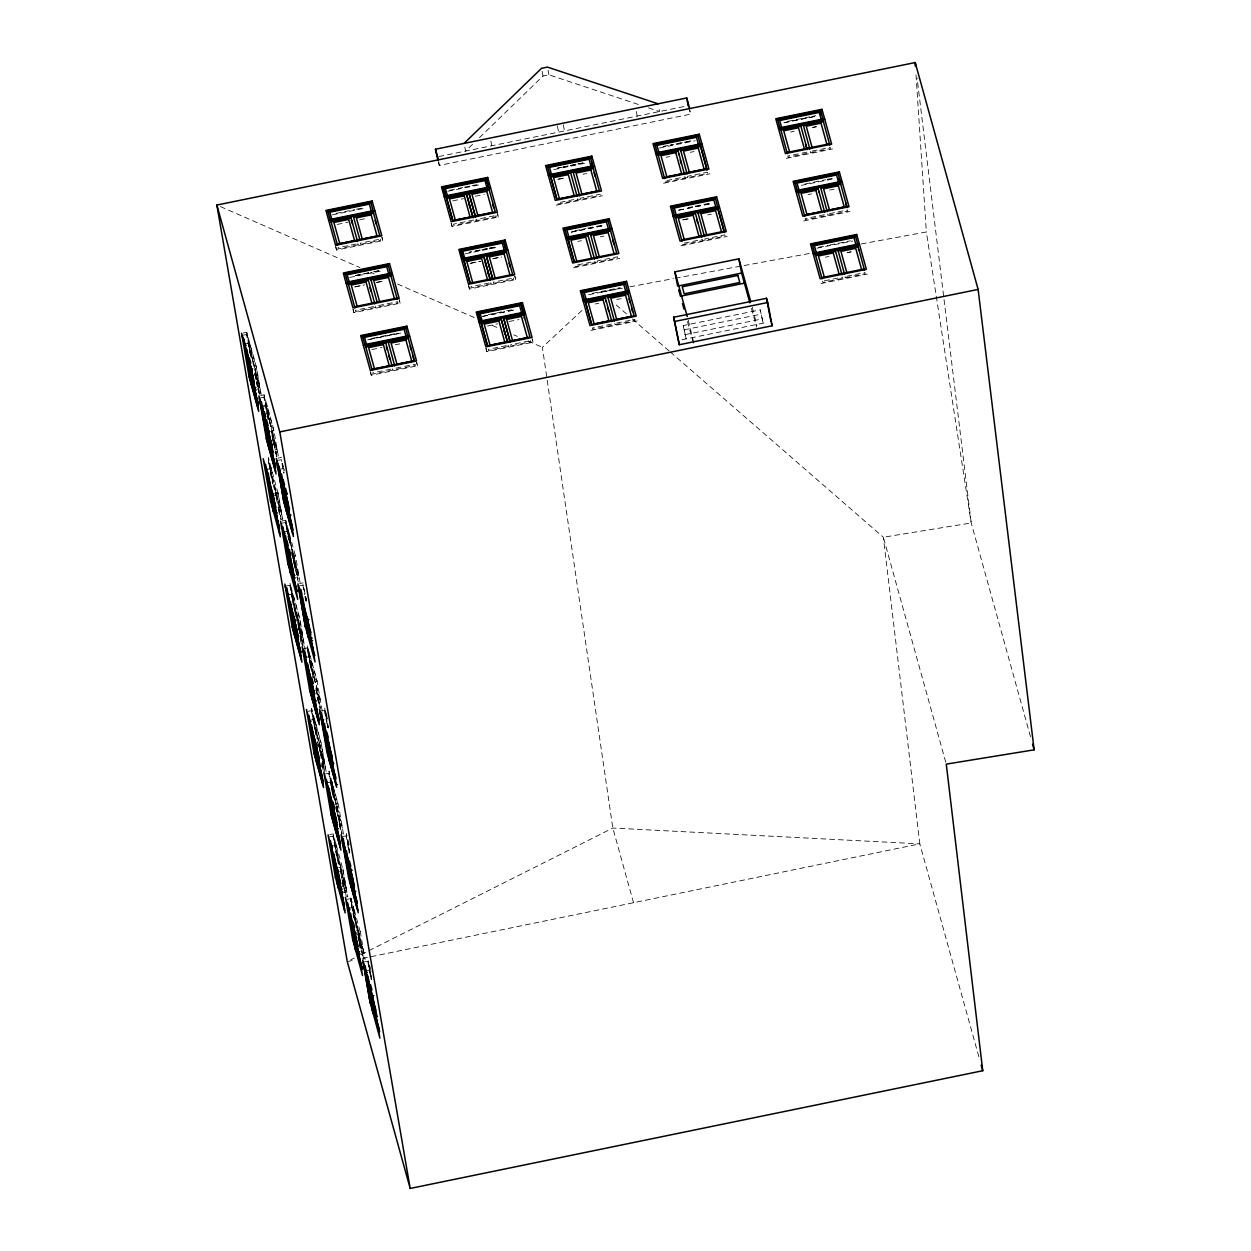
<?xml version="1.0" encoding="UTF-8"?>
<svg xmlns="http://www.w3.org/2000/svg" width="1251" height="1251" viewBox="0 0 1251 1251"><rect width="100%" height="100%" fill="white"/><g stroke="black" fill="none" stroke-linecap="round" stroke-linejoin="round"><path stroke-width="0.75" stroke-dasharray="5 3.75" d="M472.518 144.397L465.591 151.105L464.402 144.928M479.43 137.688L543.028 76.014L548.923 74.81L639.292 104.787M633.538 902.722L612.834 828.053L542.387 347.34L583.232 309.263M350.733 959.83L354.205 958.094M361.148 954.591L612.834 828.053L919.813 843.862L979.095 1057.611M347.262 961.581L354.909 960.002M362.54 958.438L919.813 843.862L883.347 537.242L670.52 352.172M438.866 156.547L688.222 105.678M438.366 162.036L439.304 165.445L690.583 114.169L689.989 110.432M557.633 168.087L561.324 167.337M563.169 166.962L568.72 165.836M570.565 165.445L576.117 164.319M577.962 163.944L583.513 162.818M663.186 146.539L668.738 145.397L663.108 146.633M690.927 140.878L670.583 145.022L691.131 140.91M336.019 213.421L354.705 209.621M356.441 209.183L362.18 208.088M449.703 190.23L462.776 187.556M464.606 187.118L470.251 186.039M472.002 185.601L477.726 184.507M557.555 168.181L561.292 167.415M563.169 167.04L568.767 165.898M570.644 165.507L576.242 164.366M578.118 163.99L585.593 162.458M787.723 121.363L815.746 115.639M332.328 214.844L366.215 207.932M447.874 191.262L481.76 184.35M553.88 169.589L587.767 162.677M659.402 148.04L695.181 140.738M784.08 122.645L817.716 115.78M784.033 122.77L817.919 115.858M557.727 179.253L563.278 178.127M337.176 224.445L348.044 222.225M359.662 219.848L365.104 218.737M452.721 200.864L463.589 198.643M475.208 196.282L484.278 194.421M558.65 179.206L564.092 178.095M582.966 174.249L586.578 173.514M666.064 157.282L669.692 156.531M690.364 152.309L693.992 151.574M812.227 127.461L815.933 126.711M790.616 132.012L794.244 131.277M813.119 127.43L816.747 126.695M356.097 244.008L337.973 247.698L338.208 248.902L380.632 240.239L380.398 239.05M378.584 239.426L360.476 243.116L360.71 244.305M494.145 215.844L476.021 219.535L476.256 220.739M666.877 180.535L684.985 176.844L685.22 178.033M812.118 151.058L830.226 147.368L830.461 148.556L788.036 157.219L787.802 156.015L807.739 151.95L807.974 153.154M335.534 246.494L336.519 250.059L382.743 240.63L382.134 237.44M451.095 222.928L452.08 226.478L498.289 217.049L497.679 213.858M556.195 205.195L602.419 195.766M663.609 183.256L709.833 173.826M786.347 158.377L832.572 148.947M355.315 275.548L371.954 272.139M373.799 271.764L379.35 270.638M480.103 250.075L469.016 252.342L487.609 248.621M481.963 249.7L487.499 248.574M489.344 248.198L494.896 247.057M574.913 230.763L586.125 228.48M587.923 228.042L602.951 225.055M687.941 207.682L693.539 206.54M695.337 206.102L710.365 203.115M355.237 275.627L372.063 272.202M373.924 271.811L379.538 270.669M489.485 248.245L495.083 247.104M805.081 183.944L825.629 179.753M827.333 179.331L833.103 178.221M571.285 232.061L604.921 225.196M678.699 210.121L712.335 203.256M349.686 277.425L383.572 270.513M465.231 253.844L499.118 246.932M571.238 232.186L605.124 225.274M678.652 210.246L710.646 203.71M801.391 185.351L835.277 178.44M355.409 286.698L364.651 284.806M376.066 282.491L381.602 281.35M470.97 263.117L480.212 261.24M493.457 258.535L499.008 257.409M682.499 219.895L688.05 218.769M354.518 287.026L363.588 285.181M377.02 282.445L382.446 281.334M470.079 263.445L480.947 261.24M492.566 258.863L501.635 257.018M577.821 241.427L581.449 240.692M600.308 236.846L603.936 236.095M683.421 219.863L688.863 218.753M707.722 214.906L711.35 214.156M807.974 194.609L811.602 193.858M829.585 190.043L834.089 189.276M373.455 306.589L355.331 310.295L355.565 311.483L397.99 302.836L397.755 301.632L377.833 305.697L378.068 306.902M489 283.023L470.892 286.714L471.127 287.918L513.535 279.254L513.317 278.066M511.503 278.426L493.379 282.132L493.613 283.32M684.234 243.116L702.343 239.426L702.577 240.63M829.476 213.64L847.584 209.949L847.818 211.153L805.394 219.801L805.159 218.612L825.097 214.546L825.316 215.735M573.552 267.777L619.777 258.347M680.966 245.837L727.191 236.408M352.891 309.091L353.877 312.641L400.101 303.211L399.491 300.021M468.453 285.509L469.438 289.059L515.647 279.63L515.037 276.44M803.705 220.958L849.929 211.528M372.595 338.223L396.895 333.266M488.156 314.642L504.966 311.202M506.702 310.78L512.441 309.685M592.27 293.359L620.308 287.636M818.701 247.291L828.037 245.384M829.913 245.008L850.461 240.817M400.727 333.032L367.09 339.881L400.914 333.094M482.651 316.315L516.288 309.45M588.595 294.767L622.482 287.855M482.589 316.44L516.475 309.529M816.934 248.198L852.635 241.036M371.875 349.608L382.008 347.403M395.269 344.697L399.804 343.916M487.437 326.042L497.57 323.821M508.969 321.491L518.993 319.599M595.179 304.009L598.807 303.274M616.79 299.458L621.294 298.692M846.943 252.639L850.649 251.873M825.332 257.19L828.96 256.455M847.834 252.608L851.446 251.858M390.812 369.186L372.689 372.876L372.923 374.08L415.348 365.417L415.113 364.229L395.191 368.294L395.41 369.483M506.358 345.604L488.25 349.295L488.469 350.499L530.893 341.836L530.659 340.647M528.86 341.023L510.736 344.713L510.971 345.901M616.665 323.055L634.789 319.365L635.023 320.553L592.599 329.216L592.364 328.012L612.286 323.946L612.521 325.151M824.331 280.818L842.455 277.128L842.674 278.316M846.833 276.236L864.941 272.53L865.176 273.734L822.751 282.382L822.517 281.194M370.249 371.672L371.234 375.222L417.459 365.792L416.849 362.602M485.795 348.091L486.795 351.656L533.004 342.227L532.394 339.037M590.91 330.373L637.134 320.944M821.063 283.539L867.287 274.11M683.218 325.573L686.142 338.88L683.218 325.573L760.233 309.857L763.157 323.165L760.233 309.857M684.391 329.779L761.406 314.079M684.969 334.658L761.984 318.958M681.936 339.74L767.207 322.336M601.528 292.187L622.341 288.262M629.894 286.823L673.398 278.613M675.29 278.254L809.366 253.5M243.319 332.954L246.744 332.313L256.408 367.153L260.943 393.471M243.319 335.143L247.182 334.424M245.743 343.916L249.606 343.196M250.935 357.129L248.746 345.041L250.028 344.807L256.502 368.154L261.099 394.8M248.746 345.041L255.22 368.404L256.502 368.154M254.938 374.471L258.425 387.044L259.723 386.794L253.249 363.447M254.86 375.065L258.848 389.436L260.13 389.202L254.657 369.452M260.677 395.535L264.102 394.894L273.766 429.734L278.629 457.929M260.677 397.724L264.54 397.005M263.429 405.496L266.87 404.855L269.637 420.445M263.101 406.497L266.963 405.777L270.263 424.918M272.577 430.985L273.86 430.751L267.386 407.388L266.103 407.638L272.577 430.985L275.783 449.625L277.081 449.39L270.607 426.044M273.719 443.042L276.205 452.033L277.487 451.783L272.014 432.033M271.201 477.147L268.793 459.805M278.035 458.116L281.459 457.475M278.019 460.305L281.319 459.696L283.273 466.717M267.354 469.313L271.217 468.593M271.639 470.204L270.357 470.439L276.831 493.785L279.724 510.564M280.459 469.078L283.758 468.468L284.493 473.159M283.461 470.22L284.743 469.985M274.594 493.175L278.019 492.55L283.211 522.621M276.831 493.785L278.113 493.551L282.398 518.321M274.376 495.646L276.956 495.161L271.06 473.879M278.473 507.656L280.459 514.833L281.741 514.599L275.267 491.252M282.288 520.932L285.728 520.291L295.471 556.132L294.188 556.382L287.714 533.035L288.997 532.785M282.288 523.121L286.151 522.402M284.712 531.894L288.574 531.175L291.217 546.484M291.952 555.772L295.377 555.131L300.568 585.202M291.733 558.227L294.313 557.743L288.418 536.476M291.295 552.082L297.41 575.022L298.692 574.788L292.218 551.425M293.829 563.059L297.816 577.415L299.098 577.18L292.625 553.833M286.542 585.921L290.404 585.202L299.771 633.413M299.646 583.513L303.086 582.872M299.646 585.703L303.508 584.983M288.965 594.694L292.265 594.084L296.237 617.056M294.548 610.754L291.968 595.836L293.266 595.601L299.74 618.948L304.321 645.579M295.189 614.476L296.471 614.241L302.945 637.588L301.663 637.822L298.676 627.048M291.968 595.836L298.442 619.182L299.74 618.948M296.002 621.028L298.567 620.559L292.671 599.276M298.582 627.658L302.07 640.231L303.368 639.996L296.878 616.634M303.899 648.518L307.762 647.799L313.829 677.62M306.323 657.291L310.201 656.572M311.577 671.474L309.325 658.417L310.608 658.182L317.097 681.529L315.799 681.779L319.021 700.419L320.303 700.169L313.829 676.822L310.092 655.633L317.003 680.528L322.32 711.897M312.547 677.057L313.829 676.822M315.94 690.239L319.427 702.812L320.725 702.577L314.236 679.23M308.153 711.319L312.015 710.599M321.257 711.1L325.119 710.38M310.592 720.091L314.454 719.372M314.861 728.692L313.579 721.233L314.877 720.983L321.351 744.345L325.932 770.976M317.207 742.265L318.505 742.031M313.579 721.233L320.053 744.58L321.351 744.345M317.613 746.425L320.193 745.94L314.282 724.673M320.788 754.244L323.274 763.219L324.556 762.985L318.082 739.638M322.195 760.233L323.681 765.628L324.979 765.377L318.989 743.829M325.51 773.9L329.373 773.181M327.95 782.673L331.812 781.953L335.768 804.925M330.936 783.814L332.234 783.579L338.708 806.926L337.41 807.161L330.936 783.814L332.219 791.273M334.971 809.006L337.535 808.537L331.64 787.254M337.645 815.027L340.632 825.801L341.914 825.566L335.44 802.219M329.764 834.526L333.204 833.885L336.066 844.769L332.203 845.488M329.764 836.716L333.626 835.996M342.868 836.497L346.73 835.777M336.8 855.95L335.19 846.63L336.488 846.38M338.818 867.662L340.116 867.428M335.19 846.63L341.679 869.977L342.962 869.726L347.559 896.373M339.224 871.822L341.804 871.337L335.894 850.055M342.039 886.302L343.321 886.068M340.741 872.76L344.885 888.617L346.167 888.382L339.693 865.02M342.305 880.235L345.307 891.009L346.59 890.775L341.101 871.024M342.852 892.854L345.432 892.385L342.477 881.736M347.121 899.297L350.984 898.578M349.561 908.07L353.423 907.35L350.561 896.467L355.284 923.473M354.158 918.531L352.547 909.211L353.845 908.977M356.175 930.259L357.473 930.009M352.547 909.211L359.037 932.558L360.319 932.323L353.814 908.195M356.582 934.403L359.162 933.918L353.251 912.651M359.788 947.664L359.694 943.723M358.099 935.357L362.243 951.198L363.525 950.963L357.051 927.617M359.662 942.832L362.649 953.606L363.947 953.356L357.974 931.807M364.479 961.878L368.341 961.159L370.687 969.009M366.918 970.651L370.781 969.932M371.203 979.252L369.905 971.792L371.203 971.558M861.141 243.976L926.35 231.967L915.982 74.231M648.518 107.852L659.59 111.527L658.683 106.898M220.442 206.603L359.944 267.589M370.687 272.28L374.252 273.844M397.505 284.008L476.209 318.411M492.3 325.448L497.663 327.793M513.77 334.83L517.335 336.394M528.078 341.085L542.387 347.34M616.211 304.947L626.485 313.892M632.365 318.989L669.05 350.906M1030.496 736.714L971.214 522.965L926.35 231.967M945.756 762.25L883.347 537.242L971.214 522.965L917.092 78.031M752.273 307.183L756.918 325.541M751.413 308.403L756.605 327.121M688.707 107.367L690.583 114.169M688.285 320.225L693.617 342.149M687.425 321.46L694.133 345.667M497.304 213.499L498.289 217.049M514.661 276.08L515.647 279.63M532.019 338.661L533.004 342.227M381.758 237.064L382.743 240.63M399.116 299.661L400.101 303.211M416.474 362.243L417.459 365.792M249.152 344.275L246.603 334.517L249.934 353.407M266.51 406.872L263.961 397.114L266.932 414.347M249.449 348.482L255.345 369.764M267.292 412.846L269.262 419.945M269.747 421.712L272.702 432.346M254.782 372.97L257.737 383.604M272.139 435.551L275.079 446.185M273.797 442.447L275.783 449.625M256.518 381.946L258.973 390.812M273.875 444.527L276.33 453.394M257.862 388.091L259.364 393.471M275.22 450.673L276.721 456.068M257.956 389.061L259.426 394.393M275.314 451.642L276.784 456.975M278.113 493.551L268.371 457.71L272.906 484.028M268.23 459.915L273.953 488.171M268.668 462.151L270.763 469.672M286.026 524.748L288.121 532.254M303.383 587.329L304.431 591.082M305.572 597.415L306.558 600.996M274.86 488.844L281.334 512.191L280.052 512.441L275.064 494.473M278.129 507.343L280.584 516.194M295.486 569.924L297.941 578.791M278.488 509.892L281.037 519.79M296.925 577.039L298.395 582.372L297.816 577.415M292.281 591.395L289.982 583.091L295.158 613.178M293.234 594.835L299.646 617.931L305.15 649.894M309.638 653.976L307.339 645.688L311.718 670.771M325.62 711.584L326.996 716.557M326.089 713.883L327.543 719.153M292.265 594.084L289.841 585.312L293.141 604.452M326.98 719.262L324.556 710.49L327.527 727.707M290.295 587.548L292.374 595.069M307.652 650.129L309.732 657.651M324.994 712.726L326.574 718.355M309.325 658.417L315.299 679.981M310.029 661.857L314.939 679.59M328.372 727.988L327.387 724.454L327.981 727.91M295.064 613.115L300.959 634.382M315.862 688.113L318.317 696.979M316.034 689.629L319.021 700.419M298.754 629.19L302.195 641.591M317.582 697.088L319.552 704.188M300.099 635.273L303.086 646.063M317.457 697.87L320.444 708.645M300.193 636.29L302.664 645.172M317.551 698.871L320.006 707.769M300.162 639.48L302.132 646.564M349.17 844.55L346.308 833.666L349.701 852.994M313.985 720.467L311.452 710.709L314.767 729.583M331.343 783.048L328.81 773.29L332.125 792.164M348.701 845.629L346.167 835.871L349.138 853.104M349.795 851.79L348.294 846.395L349.264 851.994M336.347 806.41L342.336 827.974L341.038 828.209L342.008 833.807M319.13 747.363L322.57 759.779M336.972 811.727L339.928 822.36M317.301 741.671L320.287 752.445M338.552 819.233L340.538 826.411M322.336 761.671L323.806 766.988M339.209 822.486L341.163 829.569M322.211 762.469L324.697 771.445M339.568 825.05L342.055 834.042M322.305 763.454L324.275 770.569M339.162 824.268L341.632 833.15M322.258 766.644L323.243 770.194M320.928 762.703L322.914 769.897M336.456 845.613L342.962 869.726M333.517 838.326L335.596 845.848M350.874 900.923L352.954 908.445M368.232 963.505L370.312 971.026M369.905 971.792L371.907 978.986M357.864 937.234L359.334 942.55M359.835 944.333L362.79 954.966M342.493 883.753L343.415 887.084L335.972 843.831M343.822 887.866L346.308 896.842M361.179 950.447L363.666 959.423M845.019 276.596L845.254 277.8M827.662 214.015L827.896 215.219M810.304 151.434L810.539 152.622M705.142 240.098L704.923 238.91L724.845 234.844L725.08 236.032L682.655 244.696L682.42 243.492M687.784 177.517L687.565 176.313L707.487 172.247L707.722 173.451L665.297 182.099L665.063 180.91M636.306 111.464L637.197 116.093M614.866 323.43L615.085 324.619M597.728 262.038L597.509 260.834L617.431 256.768L617.666 257.972L575.241 266.619L575.007 265.431L594.929 261.365L595.163 262.554M580.37 199.456L580.151 198.252L600.073 194.186L600.308 195.391L557.883 204.038L557.649 202.85L577.571 198.784L577.806 199.972M563.294 124.756L564.482 130.917M548.032 70.181L548.923 74.81M557.399 125.96L558.587 132.121M542.136 71.385L543.028 76.014M490.877 141.128L491.768 145.757M495.959 215.469L496.178 216.673L453.769 225.321L453.534 224.132L473.457 220.067L473.691 221.255M508.172 345.229L508.406 346.433M490.814 282.648L491.049 283.852M486.17 348.466L486.795 351.656M468.812 285.869L469.438 289.059M451.455 223.288L452.08 226.478M392.626 368.81L392.845 370.015M375.269 306.229L375.488 307.418M357.911 243.632L358.13 244.836M370.624 372.032L371.234 375.222M353.267 309.45L353.877 312.641M335.909 246.869L336.519 250.059M305.791 596.696L306.432 600.402M327.637 723.094L328.356 727.644M371.594 978.423L367.778 961.268L370.781 978.298M282.445 463.12L284.196 472.987M304.165 588.814L305.15 594.553M305.479 596.477L306.151 600.292M324.697 708.269L328.09 727.613M368.247 960.94L371.484 979.736M305.385 597.478L306.042 601.215M281.991 463.527L283.633 473.097M302.93 585.093L304.665 594.725M304.916 596.571L305.572 600.402M343.478 834.12L338.614 805.91L328.95 771.069L333.657 798.075M360.225 931.307L365.089 959.501M276.205 452.033L276.924 456.85M294.188 556.382L297.41 575.022M319.427 702.812L320.397 708.41M337.41 807.161L340.632 825.801M359.037 932.558L362.243 951.198M362.649 953.606L363.619 959.189M269.778 421.775L271.076 429.296M271.404 431.173L274.329 448.093M288.481 530.236L291.577 547.703M291.718 549.048L295.205 568.752M331.703 781.031L335.127 800.359M336.175 806.488L337.457 813.932M353.329 906.428L360.679 948.649M272.249 436.411L273.234 442.15M292.546 554.146L294.188 563.716M336.097 806.848L337.41 814.51M353.752 909.274L359.365 941.815M266.4 405.887L268.73 419.804M290.029 543.356L285.588 522.511L288.215 537.821M313.235 677.995L307.199 647.893L310.17 665.125M331.234 782.063L333.892 797.841M356.144 926.928L350.421 898.687L353.72 917.827M264.102 394.894L268.496 419.976M285.728 520.291L289.779 543.45L287.714 533.035M266.744 411.36L268.293 419.726M332.531 792.446L333.438 797.638M267.292 415.989L267.917 419.695M326.12 771.523L321.257 743.329L311.593 708.488L316.972 739.31M342.868 868.726L347.731 896.92M255.22 368.404L258.425 387.044M258.848 389.436L259.567 394.268M280.459 514.833L281.178 519.665M298.442 619.182L301.663 637.822M302.07 640.231L303.039 645.829M320.053 744.58L323.274 763.219M323.681 765.628L324.65 771.21M341.679 869.977L344.885 888.617M345.307 891.009L346.261 896.607M249.512 342.258L253.718 366.699M254.938 373.314L256.971 385.496M271.123 467.655L276.956 501.495M314.345 718.449L321.398 758.81M249.043 343.29L252.014 360.523M313.876 719.481L317.175 738.95M338.802 864.019L333.063 836.106L336.378 854.98M246.744 332.313L251.138 357.395M333.532 835.762L337.598 858.968M337.739 860.203L338.396 863.956L337.098 856.982M270.685 472.299L272.609 483.496M315.174 729.865L316.081 735.041M438.71 161.707L439.304 165.445"/><path stroke-width="1.5" d="M464.105 143.38L541.542 68.305L547.438 67.101L658.089 103.802M410.187 1188.45L982.739 1070.731L946.272 764.126L1034.139 749.834L978.126 289.419L915.216 62.55L216.861 205.039L347.262 961.581L410.187 1188.45L279.786 431.908L216.861 205.039M437.897 160.347L435.457 149.229L686.736 97.953L689.676 108.571M370.703 201.927L370.937 203.115L327.95 211.888L327.731 210.684L370.703 201.927L373.361 211.888M486.248 178.346L443.276 187.118L445.935 197.079L443.511 188.307L486.483 179.55L488.922 188.322L486.248 178.346L487.171 183.131M590.378 157.063L590.597 158.251L547.625 167.024L547.391 165.836L590.378 157.063L593.037 167.024M697.792 135.124L698.011 136.328L655.039 145.085L654.805 143.896L697.792 135.124L700.451 145.1M820.765 111.433L777.794 120.205L777.559 119.001L820.531 110.244L823.189 120.205M445.716 195.891L488.688 187.118M657.244 152.669L700.216 143.896M779.983 127.774L822.97 119.017M328.7 220.379L374.925 210.95M444.246 196.814L490.47 187.384M548.376 175.531L594.6 166.086M655.79 153.592L701.999 144.162M778.529 128.697L824.753 119.267M550.487 175.906L592.911 167.243L599.385 190.605L556.961 199.253L550.487 175.906L556.695 198.659M684.297 173.248L684.532 174.452L677.823 149.901L678.058 151.105L658.135 155.171L657.901 153.967L700.325 145.319L707.018 169.855L700.325 145.319M357.442 241.24L350.733 216.704L350.968 217.893L331.046 221.959L330.811 220.77L373.236 212.107L379.71 235.454L337.285 244.117M446.357 197.189L488.781 188.541L495.255 211.888L452.846 220.536L446.357 197.189L452.565 219.941M780.64 129.088L823.064 120.424L829.773 144.975L829.538 143.771L787.114 152.434L787.348 153.623L780.64 129.088L780.874 130.276L800.796 126.21L800.562 125.022L807.27 149.557L807.051 148.369M446.591 198.393L466.529 194.327L473.003 217.674M469.094 193.796L475.568 217.142L468.859 192.607L469.094 193.796L489.016 189.73L488.781 188.541M550.721 177.095L570.644 173.029L570.409 171.84L577.118 196.391M700.544 146.508L680.622 150.573L680.388 149.369L687.096 173.92M706.799 168.666L664.375 177.314L664.609 178.518L657.901 153.967M345.088 273.281L388.06 264.508L390.719 274.485L390.484 273.281L347.512 282.054L345.088 273.281L345.307 274.469L388.295 265.712L388.06 264.508M460.634 249.7L503.606 240.927L506.045 249.7L463.073 258.472L460.634 249.7L463.292 259.676L463.073 258.472M607.736 219.644L607.955 220.848L564.983 229.605L564.748 228.417L607.736 219.644L610.394 229.621M715.15 197.705L715.369 198.909L672.397 207.682L672.162 206.478L715.15 197.705L717.574 206.478L674.602 215.25M837.889 172.826L838.123 174.014L795.136 182.787L794.917 181.598L837.889 172.826L840.547 182.787M460.868 250.904L503.84 242.131L505.779 249.152M797.34 190.371L840.328 181.598M346.058 282.976L392.282 273.547M461.603 259.395L507.828 249.965M565.733 238.112L611.942 228.683M673.147 216.173L719.356 206.743M795.886 191.294L842.111 181.864M374.565 302.633L374.8 303.837L368.091 279.286L368.326 280.49L348.404 284.556L348.169 283.351L390.593 274.704L397.302 299.239M463.714 259.77L506.139 251.123L512.613 274.469L470.204 283.133L463.714 259.77L469.923 282.523M567.845 238.488L610.269 229.84L616.743 253.187L574.318 261.834L567.845 238.488L574.053 261.24M701.655 235.845L701.889 237.033L695.181 212.482L695.415 213.686L675.477 217.752L675.259 216.548L717.667 207.901L724.376 232.451L717.667 207.901M824.393 210.95L824.628 212.154L817.919 187.603L818.154 188.792L798.232 192.857L797.997 191.669L840.422 183.006L840.656 184.21L820.719 188.275L820.5 187.071L827.192 211.622M463.949 260.974L483.871 256.908L490.361 280.255M486.451 256.377L492.925 279.739L486.217 255.188L486.451 256.377L506.374 252.311L506.139 251.123M568.079 239.692L588.001 235.626L587.767 234.422L594.475 258.973M717.902 209.089L697.98 213.155L697.745 211.966L704.454 236.517M354.643 306.698L397.067 298.051M724.157 231.247L681.732 239.911L681.967 241.099L675.259 216.548M362.446 335.862L405.418 327.09L408.076 337.066L407.842 335.862L364.87 344.635L362.446 335.862L362.665 337.066L405.637 328.294L405.418 327.09M477.991 312.281L480.65 322.258L477.991 312.281L520.963 303.524L523.637 313.485L520.963 303.524M627.752 292.202L625.093 282.241L582.106 290.998L584.78 300.975L584.545 299.771L627.517 291.014L627.846 293.61L607.923 297.675L607.689 296.487L614.397 321.038L614.163 319.834M677.62 286.119L674.883 271.874L738.872 258.816L750.725 301.6M855.246 235.407L855.481 236.611L812.493 245.368L812.274 244.18L855.246 235.407L857.67 244.18L814.698 252.952M478.226 313.485L521.198 304.712M582.34 292.202L625.312 283.43L625.093 282.241M480.431 321.054L523.403 312.297M588.205 299.614L622.091 292.703M363.416 345.557L409.64 336.128M478.961 321.976L525.185 312.547M583.091 300.693L629.3 291.264M813.244 253.875L859.468 244.445M391.923 365.229L392.157 366.418L385.449 341.867L385.683 343.071L365.761 347.137L365.527 345.933L407.951 337.285L414.425 360.632L372 369.295M481.072 322.367L523.497 313.704L529.971 337.051L487.546 345.714L481.072 322.367L487.28 345.12M585.202 301.069L627.611 292.421L634.101 315.768L591.676 324.431L585.202 301.069L591.41 323.821M815.355 254.25L857.779 245.603L864.488 270.138L864.253 268.949L821.829 277.597L822.063 278.801L815.355 254.25L815.589 255.454L835.512 251.388L835.277 250.184L841.986 274.735L841.751 273.531M481.307 323.556L501.229 319.49L507.218 341.054M503.809 318.974L510.283 342.321L503.574 317.77L503.809 318.974L523.731 314.908L523.497 313.704M585.421 302.273L605.359 298.207L605.124 297.003L611.833 321.554M679.496 285.728L741.608 273.062L749.865 302.82M680.419 296.237L744.408 283.179M673.663 317.238L766.503 298.285L767.676 302.507L772.164 325.776L679.309 344.729L673.663 317.238L679.309 344.729M674.821 321.444L767.676 302.507M279.786 431.908L978.126 289.419M242.022 335.377L244.461 344.15L245.743 343.916M246.166 345.526L244.883 345.776L251.357 369.123L258.191 408.811L251.717 385.449L253.015 385.214L258.488 404.964M254.36 382.134L249.387 364.166L248.089 364.416L254.563 387.763L255.861 387.513M252.28 375.55L249.793 366.574L248.511 366.809L254.985 390.156L256.267 389.921M251.357 369.123L252.639 368.873M263.523 408.123L262.241 408.358L268.715 431.704L269.997 431.47M272.218 446.513L266.744 426.763L265.447 426.998L271.92 450.344M275.846 467.561L270.357 447.795L269.074 448.046L275.548 471.392M273.625 452.502L272.343 452.753L265.869 429.406M267.354 469.313L266.072 469.547L272.999 509.751L274.282 509.501L272.827 504.247M289.575 509.094L284.086 489.344L282.804 489.579L289.278 512.926M270.122 492.206L271.404 491.971L273.406 499.149M286.01 497.132L284.509 491.752L283.226 491.987L289.7 515.334L290.983 515.099M287.355 494.051L286.072 494.286L279.599 470.939L286.432 510.627L292.906 533.974M279.176 469.328L276.737 460.556L283.664 500.76L284.962 500.509L285.932 504.028M273.328 510.846L274.626 510.611L279.599 528.563M287.386 509.282L286.104 509.532L283.664 500.76M286.432 510.627L287.714 510.392L293.203 530.143M276.174 513.16L277.472 512.91M284.712 531.894L283.43 532.128L290.357 572.332M283.852 533.755L285.134 533.505M287.48 554.787L288.762 554.553L290.764 561.73M290.67 568.58L289.216 563.325L287.918 563.56L297.691 599.323L290.232 556.085M290.685 573.427L291.983 573.193L296.956 591.16M293.532 575.741L294.829 575.507M295.236 577.899L293.954 578.15L287.058 552.395L288.356 552.144L285.463 535.365M285.259 586.172L287.683 594.944L288.965 594.694M300.787 594.725L302.07 594.475L300.615 589.221M302.492 596.101L301.21 596.336L308.043 636.024L309.341 635.774L314.814 655.54M298.582 636.509L292.609 614.96L291.327 615.195L297.801 638.542M294.517 622.748L293.015 617.353L291.733 617.603L298.207 640.95M304.837 617.384L306.12 617.134L307.12 620.731M288.105 596.555L294.579 619.902L295.877 619.667M308.966 619.448L307.683 619.683L297.926 583.842L305.385 627.079M298.348 585.953L305.275 626.141L306.573 625.907L300.303 589.534M300.725 652.162L296.237 635.993L294.939 636.243L301.428 659.59L294.579 619.902M310.889 638.323L312.187 638.088M312.594 640.496L311.311 640.731L304.415 614.976L305.713 614.741L302.82 597.962M302.601 648.753L305.041 657.526L306.323 657.291M314.454 693.711L309.967 677.542L308.669 677.776L315.158 701.139L316.44 700.888M312.375 687.127L310.373 679.95L309.091 680.184L315.565 703.531M319.568 720.138L313.594 698.59L312.297 698.824L318.786 722.171M311.014 721.702L309.716 721.952L316.19 745.299L323.039 784.987L316.566 761.64L317.848 761.39L323.321 781.156M323.681 719.872L322.398 720.107L319.959 711.334L329.326 760.311M318.207 754.713L314.22 740.357L312.938 740.592L319.412 763.939M332.297 758.09L327.324 740.123L326.026 740.373L332.516 763.72L333.798 763.485M329.732 749.709L327.731 742.531L326.448 742.766L332.922 766.128M316.19 745.299L317.488 745.064M326.902 751.538L328.184 751.304L321.585 713.007M329.294 745.08L322.821 721.733L329.654 761.406L330.952 761.171L335.925 779.138M321.116 766.097L319.818 766.347L313.344 743M337.426 784.518L336.128 784.768L329.654 761.406M337.051 822.689L331.578 802.939L330.295 803.173L336.769 826.52M334.846 807.646L333.548 807.88L327.074 784.533M340.679 843.737L335.205 823.987L333.923 824.221L340.397 847.568M338.474 828.694L337.176 828.928L330.702 805.581L331.984 805.331L335.205 823.987M332.203 845.488L330.905 845.723L337.848 885.927M331.327 847.349L332.625 847.099M354.408 885.286L348.935 865.52L347.653 865.77L354.127 889.117M337.238 871.744L336.253 868.147L334.955 868.382L341.429 891.744L342.727 891.494M350.843 873.307L349.342 867.928L348.059 868.163L354.533 891.51L355.831 891.275M352.203 870.227L350.906 870.477L344.432 847.115L351.281 886.803L357.755 910.149M338.177 887.022L339.459 886.787L344.447 904.754M351.281 886.803L352.563 886.568L357.051 902.737M342.305 889.101L341.023 889.336L334.549 865.989L335.831 865.739L333.923 853.995M349.561 908.07L348.263 908.32L355.206 948.508M348.685 909.93L349.983 909.696M356.097 939.72L353.611 930.728L352.313 930.979L358.787 954.325L360.085 954.075M356.457 933.043L355.159 933.277L345.417 897.436L352.86 940.674M355.534 949.618L356.816 949.368L362.305 969.134M359.662 951.683L358.38 951.917L351.906 928.57L353.189 928.336L350.624 913.418M367.341 972.277L366.043 972.512L372.892 1012.2L374.174 1011.965L379.647 1031.715M373.814 995.624L372.517 995.859L362.774 960.017L370.218 1003.255M363.197 962.128L370.124 1002.332L371.406 1002.082L373.361 1009.104M377.442 1016.672L376.144 1016.907L369.671 993.56M1032.575 744.204L1034.139 749.834M839.202 178.83L847.13 207.557L846.896 206.368L804.471 215.016L804.706 216.22L797.997 191.669M845.598 202.771L846.583 206.352M821.297 119.94L819.217 112.418L779.686 120.471L781.766 127.993M838.655 182.521L836.575 174.999L797.043 183.068L799.123 190.59M856.012 245.102L853.933 237.581L814.401 245.649L816.481 253.171M826.911 144.459L821.016 123.177L806.223 126.195L812.118 147.477M861.626 269.637L855.731 248.355L840.938 251.373L846.833 272.655M809.835 149.041L803.142 124.49L803.361 125.694L823.299 121.628L823.064 120.424M844.55 274.204L837.857 249.668L838.076 250.857L858.014 246.791L857.779 245.603M805.472 144.178L806.473 147.759M804.424 149.041L798.513 127.774L783.72 130.792L789.631 152.059M839.14 274.219L833.229 252.937L818.435 255.955L824.346 277.237M777.559 119.001L780.217 128.978M794.917 181.598L797.575 191.559M812.274 244.18L814.933 254.141M981.175 1065.117L982.739 1070.731M771.382 322.977L772.164 325.776M698.558 144.819L696.463 137.297L656.931 145.366L659.027 152.888M715.916 207.4L713.821 199.879L674.289 207.947L676.384 215.469M721.53 231.935L715.619 210.653L700.841 213.671L706.737 234.953M680.247 160.081L681.232 163.662M696.604 219.066L697.605 222.662M699.028 236.517L693.132 215.25L678.339 218.268L684.234 239.535M654.805 143.896L657.479 153.857M672.162 206.478L674.836 216.454M674.883 271.874L687.252 316.519M678.652 289.841L680.2 295.424M682.452 303.555L683.984 309.044M591.676 163.068L592.646 166.586M594.1 172.638L595.085 176.219M612.677 240.004L613.944 244.195M629.034 299.005L630.035 302.601M631.536 307.981L632.521 311.577M591.144 166.758L589.049 159.237L549.517 167.306L551.613 174.827M608.502 229.34L606.407 221.818L566.875 229.887L568.97 237.409M625.86 291.921L623.764 284.399L584.233 292.468L586.328 299.99M614.116 253.875L608.205 232.592L593.427 235.61L599.323 256.893M607.814 307.777L608.799 311.374M591.614 258.457L585.718 237.174L570.925 240.192L576.82 261.475M547.391 165.836L550.065 175.797L549.83 174.608L592.802 165.836L593.13 168.447L573.208 172.513L572.974 171.309L579.682 195.86L579.448 194.671M564.748 228.417L567.422 238.378L567.188 237.19L610.16 228.417L610.488 231.028L590.566 235.094L590.331 233.906L597.04 258.441L596.805 257.253M492.691 204.101L493.692 207.697M509.063 263.085L510.048 266.682M487.014 188.041L484.935 180.519L445.403 188.588L447.483 196.11M504.372 250.622L502.292 243.101L462.761 251.17L464.84 258.691M521.73 313.219L519.65 305.697L480.118 313.751L482.198 321.272M509.986 275.157L504.09 253.875L489.297 256.893L495.208 278.175M472.769 216.47L466.295 193.123L466.529 194.327M490.126 279.067L483.652 255.704L483.871 256.908M507.484 341.648L501.01 318.301L501.229 319.49M468.969 203.897L469.969 207.494M485.341 262.898L486.326 266.479M487.562 271.279L488.828 275.47M503.918 330.264L504.919 333.861M487.499 279.739L481.604 258.472L466.811 261.49L472.706 282.757M435.457 149.229L438.397 159.831M375.144 220.489L376.144 224.085M410.125 346.261L411.126 349.858M412.627 355.237L413.612 358.834M371.469 211.622L369.389 204.101L329.857 212.17L331.937 219.691M388.826 274.204L386.747 266.682L347.199 274.751L349.295 282.273M406.184 336.785L404.104 329.263L364.557 337.332L366.652 344.854M394.44 298.723L388.545 277.456L373.752 280.474L379.647 301.741M359.788 239.52L353.314 216.173L353.533 217.377L373.47 213.311L373.126 210.7L330.155 219.457L327.731 210.684M377.145 302.116L370.656 278.77L370.89 279.958L390.812 275.892L390.593 274.704M352.422 223.882L351.437 220.285L351.656 221.49M370.015 287.667L371.015 291.264M386.371 346.652L387.372 350.249M388.858 355.644L389.859 359.225M371.938 303.321L366.043 282.038L351.25 285.056L357.161 306.339M330.811 220.77L337.52 245.305M348.169 283.351L354.877 307.902M365.527 345.933L372.235 370.484M249.324 357.833L250.81 363.15M264.227 411.548L265.697 416.88M266.682 420.414L268.152 425.747M283.054 479.461L284.54 484.778M285.509 488.328L286.995 493.645M259.379 397.959L268.746 446.935L266.307 438.163L267.605 437.928L269.544 444.949M249.246 362.806L253.187 376.989M266.604 425.387L272.014 444.903M283.961 487.984L288.387 503.934M268.152 432.752L267.151 429.156L270.357 447.795M250.497 370.015L251.967 375.331M269.325 437.913L270.81 443.229M271.78 446.779L273.265 452.096M286.682 500.509L288.152 505.826M252.874 383.854L258.285 403.354M267.495 436.943L269.575 444.465M270.232 446.435L275.642 465.935M284.853 499.524L285.9 503.293M287.589 509.016L292.015 524.982M286.823 540.495L288.293 545.811M289.278 549.361L290.764 554.678M290.326 557.102L280.568 521.245L288.027 564.482M270.873 488.203L275.971 507.531M288.23 550.784L293.328 570.112M305.588 613.365L310.983 632.881M272.108 495.412L273.578 500.728M289.951 559.76L290.936 563.31M292.906 570.409L294.376 575.726M306.823 620.574L308.293 625.891M309.278 629.441L310.764 634.757M276.596 515.553L269.7 489.798L270.998 489.563L268.105 472.784M271.748 499.759L273.312 505.388M274.501 509.235L279.411 526.968M291.858 571.832L297.253 591.332M309.2 634.413L313.141 648.597M305.275 626.141L315.049 661.92L307.59 618.682M304.353 650.755L305.916 656.384M311.874 678.292L313.36 683.625M326.777 732.023L328.247 737.339M305.463 659.136L311.937 682.499M292.484 613.584L296.909 629.55M309.841 676.181L314.752 693.914M327.199 738.762L332.109 756.495M293.719 620.793L294.704 624.343M311.077 683.39L312.062 686.924M328.434 745.971L329.42 749.521M331.875 758.387L333.36 763.704M296.112 634.632L301.022 652.365M313.469 697.214L316.91 709.63M330.827 759.81L335.737 777.543M311.311 690.474L312.281 693.977M328.075 750.319L329.639 756.558M292.187 626.376L294.611 635.148L287.683 594.944M333.001 801.922L334.47 807.239M349.373 860.954L350.843 866.286M314.095 738.981L319.505 758.481M331.452 801.578L335.878 817.528M348.81 864.16L353.235 880.11M315.127 744.548L316.128 748.145M332.485 807.13L333.485 810.726M335.643 819.421L337.113 824.737M350.045 871.368L351.031 874.918M353.001 882.002L354.471 887.319M314.986 750.537L316.018 754.306M317.723 760.029L322.148 775.98M332.328 813.119L333.376 816.887M335.08 822.611L339.506 838.577M352.438 885.208L357.348 902.925M317.035 758.544L315.08 751.523L313.798 751.757L316.222 760.53L309.294 720.326M333.407 817.622L332.438 814.104L331.155 814.354L333.579 823.127L326.652 782.923M350.937 885.708L341.586 836.731M353.142 921.987L354.612 927.319M370.499 984.584L371.969 989.901M335.706 864.378L340.819 883.706M353.063 926.96L358.177 946.288M370.421 989.557L376.035 1010.667M371.954 996.906L370.968 993.325L374.174 1011.965M354.314 934.169L355.784 939.485M373.142 1002.082L374.612 1007.399M375.597 1010.949L377.067 1016.265M375.738 1014.514L369.264 991.152L370.546 990.917L367.982 975.999M339.334 885.427L343.274 899.61M356.691 948.008L362.102 967.508M371.312 1001.097L373.392 1008.619M374.049 1010.589L379.46 1030.105M370.124 1002.332L379.882 1038.095L372.423 994.858M858.467 249.184L858.702 250.388M820.531 110.244L821.344 114.498M818.623 191.184L818.842 192.388M766.503 298.285L770.991 321.57M738.872 258.816L741.608 273.062M686.736 97.953L688.222 105.678M678.511 153.498L678.746 154.686M605.812 300.6L606.047 301.804M524.185 317.301L524.419 318.489M503.606 240.927L503.84 242.131M407.951 337.285L408.17 338.474L388.248 342.539L388.013 341.351L394.722 365.902M281.584 474.145L284.086 489.344M284.509 491.752L287.714 510.392M306.12 617.134L309.341 635.774M324.431 723.359L327.324 740.123M327.731 742.531L330.952 761.171M346.371 850.617L348.935 865.52M349.342 867.928L352.563 886.568M282.789 483.011L283.43 486.717M305.369 613.615L305.995 617.65M351.562 881.642L352.235 885.473M279.02 466.06L284.634 498.602M343.196 838.405L349.795 876.701M365.136 965.709L371.078 1000.174M279.067 468.39L286.526 511.643M300.693 593.787L308.137 637.025M322.305 719.184L329.748 762.422M343.916 844.581L351.375 887.819M365.527 969.978L372.986 1013.216M355.065 932.276L362.524 975.514L352.766 939.736L354.049 939.501L347.778 903.128M264.164 411.845L266.744 426.763M288.762 554.553L291.983 573.193M307.746 664.078L309.967 677.542M310.373 679.95L313.594 698.59M329.013 788.021L331.578 802.939M353.611 930.728L356.816 949.368M330.28 796.606L330.921 800.312M331.906 805.644L332.563 809.475M352.86 927.21L353.486 931.244M261.334 401.555L267.182 435.098M282.945 526.952L289.216 563.325M304.228 650.426L310.827 688.722L309.544 688.957L311.968 697.73L305.041 657.526M326.495 779.654L332.109 812.196M261.709 405.809L269.168 449.046M283.336 531.206L290.779 574.444M304.947 656.603L312.39 699.841M326.558 781.984L334.017 825.238M348.169 907.382L355.628 950.619M272.874 493.504L280.333 536.742L270.576 500.979L271.858 500.728L265.587 464.356M337.723 869.68L345.167 912.917L335.409 877.154L336.691 876.92L330.42 840.547M279.802 534.193L272.968 494.52L263.21 458.664L270.669 501.901M344.651 910.384L337.801 870.696L328.059 834.839L335.503 878.077M246.807 349.264L249.387 364.166M249.793 366.574L253.015 385.214M271.404 491.971L274.626 510.611M290.388 601.481L292.609 614.96M293.015 617.353L296.237 635.993M311.655 725.439L314.22 740.357M314.955 744.611L317.848 761.39M336.253 868.147L339.459 886.787M249.043 363.056L249.668 367.09M270.325 486.53L271.655 494.192M291.608 610.019L292.906 617.869M313.892 739.232L315.205 746.894M335.174 863.112L336.488 870.368M243.976 338.974L250.247 375.347L248.949 375.581L251.388 384.354L244.461 344.15M286.87 587.845L293.469 626.125M308.919 715.4L314.752 749.615M244.367 343.227L251.811 386.465M265.978 468.625L273.422 511.862M287.589 594.006L295.033 637.244M309.2 719.403L316.659 762.641M330.811 844.8L338.27 888.038M915.685 66.412L915.216 62.55L915.466 66.444M372.157 201.004L325.932 210.434L335.596 245.274L381.821 235.845L372.157 201.004M487.718 177.423L441.494 186.852L451.158 221.693L497.366 212.263L487.718 177.423M591.832 156.14L545.608 165.57L555.272 200.41L601.496 190.981L591.832 156.14M699.246 134.201L653.022 143.63L662.686 178.471L708.91 169.041L699.246 134.201M821.985 109.322L775.776 118.751L785.425 153.592L831.649 144.162L821.985 109.322M348.685 219.457L333.892 222.475L339.803 243.757L354.596 240.739L348.685 219.457M371.187 214.875L356.394 217.893L362.29 239.16L377.083 236.142L371.187 214.875M464.246 195.875L449.453 198.893L455.348 220.176L470.141 217.158L464.246 195.875M486.733 191.294L471.94 194.312L477.851 215.579L492.628 212.561L486.733 191.294M568.361 174.593L553.567 177.611L559.478 198.893L574.256 195.875L568.361 174.593M590.863 170.011L576.07 173.029L581.965 194.296L596.758 191.278L590.863 170.011M675.775 152.653L660.981 155.671L666.877 176.954L681.67 173.936L675.775 152.653M698.261 148.071L683.484 151.09L689.379 172.357L704.172 169.338L698.261 148.071M609.19 218.722L562.966 228.151L572.63 262.991L618.854 253.562L609.19 218.722M716.604 196.782L670.38 206.212L680.044 241.052L726.268 231.623L716.604 196.782M389.514 263.586L343.29 273.015L352.954 307.855L399.178 298.426L389.514 263.586M505.076 240.004L458.851 249.449L468.515 284.274L514.724 274.845L505.076 240.004M839.343 171.903L793.118 181.332L802.782 216.173L849.007 206.743L839.343 171.903M815.871 190.355L801.078 193.373L806.989 214.656L821.782 211.638L815.871 190.355M838.373 185.773L823.58 188.792L829.476 210.059L844.269 207.041L838.373 185.773M406.872 326.167L360.648 335.596L370.312 370.437L416.536 361.007L406.872 326.167M522.433 302.601L476.209 312.031L485.873 346.871L532.082 337.442L522.433 302.601M626.548 281.319L580.323 290.748L589.987 325.588L636.212 316.143L626.548 281.319M856.7 234.484L810.476 243.914L820.14 278.754L866.364 269.325L856.7 234.484M603.076 299.771L588.283 302.789L594.178 324.056L608.971 321.038L603.076 299.771M625.563 295.173L610.785 298.191L616.68 319.474L631.474 316.456L625.563 295.173M383.4 344.635L368.607 347.653L374.518 368.92L389.296 365.902L383.4 344.635M405.903 340.037L391.11 343.055L397.005 364.338L411.798 361.32L405.903 340.037M498.961 321.054L484.168 324.072L490.064 345.354L504.857 342.336L498.961 321.054M521.448 316.456L506.655 319.474L512.566 340.757L527.343 337.739L521.448 316.456M737.824 275.455L682.248 286.792L684.203 293.844L739.794 282.507L737.824 275.455M251.263 368.107L241.599 333.266L249.058 376.504L258.707 411.344L251.263 368.107M268.621 430.688L258.957 395.863L266.416 439.101L276.064 473.941L268.621 430.688M285.979 493.285L276.315 458.445L283.774 501.682L293.422 536.523L285.979 493.285M294.485 618.901L284.821 584.061L292.281 627.298L301.944 662.139L294.485 618.901M311.843 681.482L302.179 646.642L309.638 689.88L319.302 724.72L311.843 681.482M329.201 744.064L319.537 709.223L326.996 752.476L336.66 787.301L329.201 744.064M316.096 744.282L306.432 709.458L313.892 752.695L323.556 787.536L316.096 744.282M333.454 806.879L323.79 772.039L331.249 815.277L340.913 850.117L333.454 806.879M350.812 869.461L341.148 834.62L348.607 877.858L358.271 912.698L350.812 869.461"/></g></svg>
